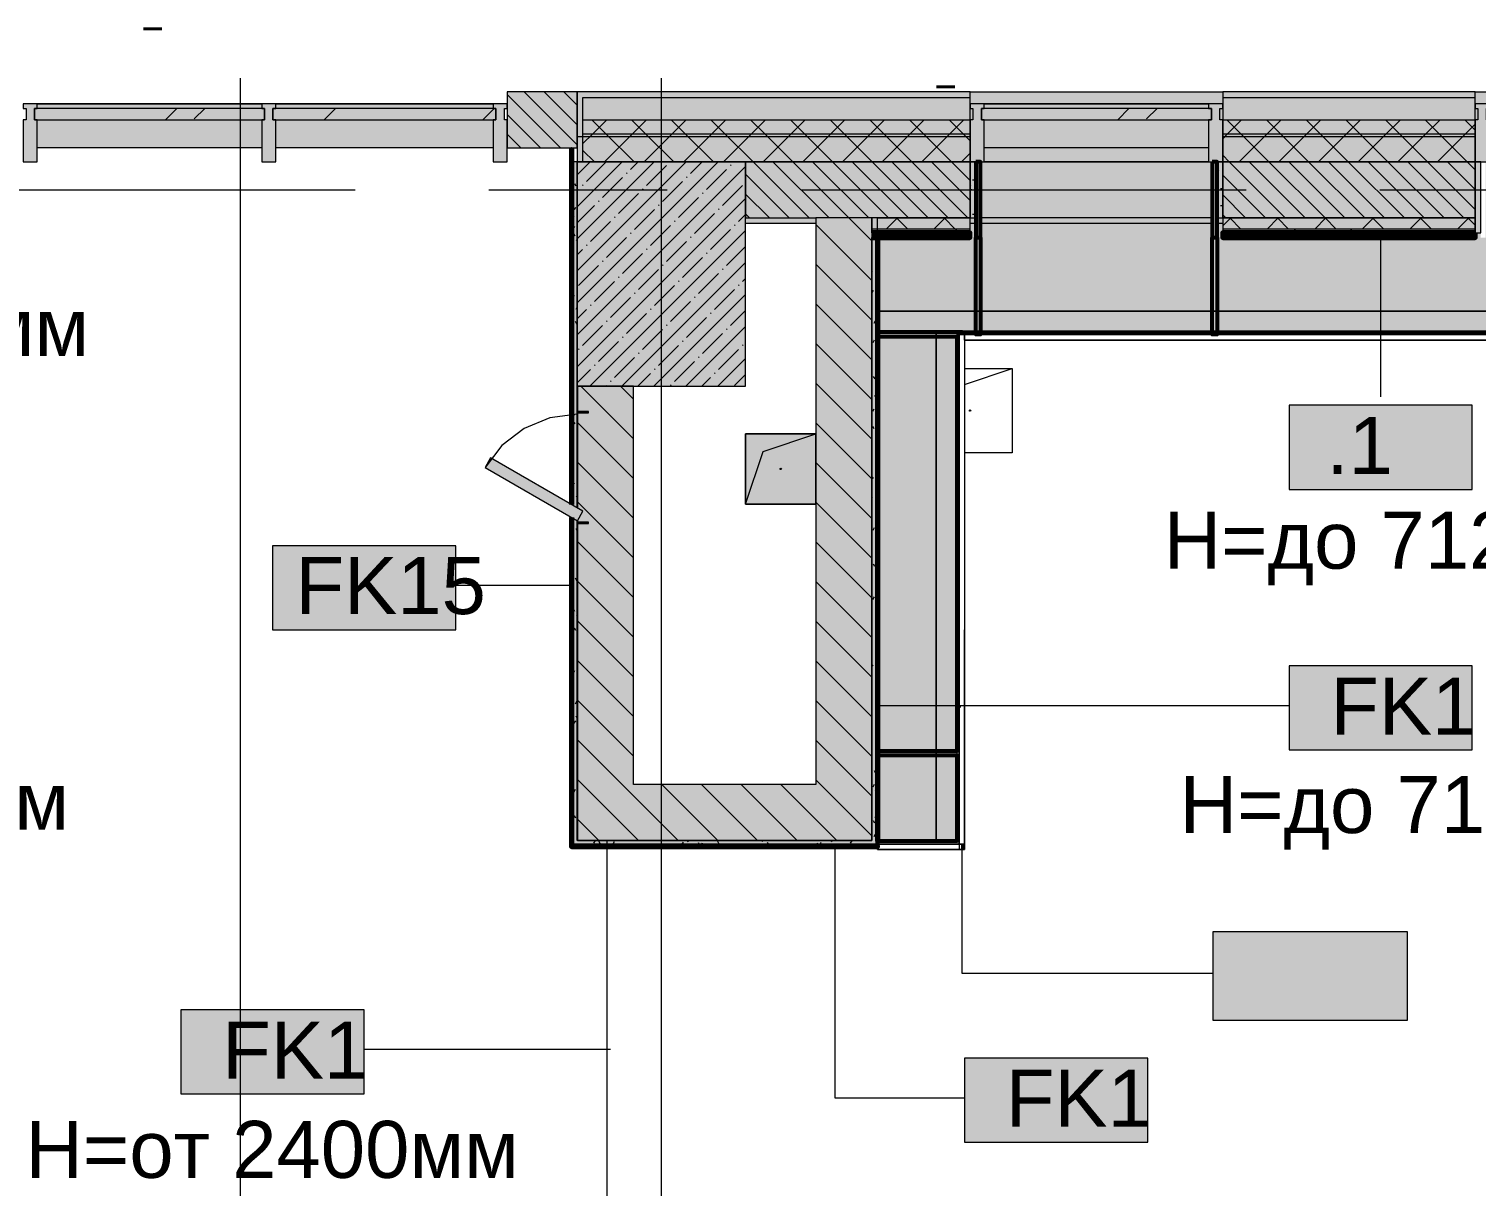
# Model space of a CAD drawing. Header units: millimetres. Extents: x -3817 to 677485, y -22715 to 103890.
# Drawn here: x 11999 to 17157, y 25359 to 29485 of the extents above; entities that cross this region are included whole.
import ezdxf

# ---------------------------------------------------------------- set-up
doc = ezdxf.new("R2010")
doc.units = ezdxf.units.MM
doc.layers.add('PDF _Геометрия', color=7, linetype='Continuous', true_color=0x1d1d1d)
doc.layers.add('PDF _Сплошная заливка', color=7, linetype='Continuous', true_color=0xffffff)
doc.layers.add('PDF _Текст', color=7, linetype='Continuous')
doc.styles.add('PDF GOST-Common', font='arial.ttf')

msp = doc.modelspace()

# ---------------------------------------------------------------- hatches: boundary and pattern name
at = {"layer": 'PDF _Сплошная заливка', "transparency": 33554559}
h = msp.add_hatch(color=256, dxfattribs=at)
h.paths.add_polyline_path([(13933.3, 29061.3), (13953.3, 29061.3), (13953.3, 29261.4), (13703.5, 29261.4), (13703.5, 29061.3), (13932.3, 29061.3)], flags=0)
h.paths.add_polyline_path([(4353.3, 29061.3), (4353.3, 29261.4), (4303.3, 29261.4), (4303.3, 29061.3)], flags=0)
h = msp.add_hatch(color=256, dxfattribs=at)
h.paths.add_polyline_path([(13953.3, 29011.3), (13973.3, 29011.3), (13973.3, 29241.3), (15353.5, 29241.3), (15353.5, 29261.4), (13953.3, 29261.4), (13953.3, 29061.3)], flags=0)
h.paths.add_polyline_path([(34033.7, 29241.3), (34103.3, 29241.3), (34103.3, 29261.4), (32185.3, 29259.3), (32185.3, 29251.3), (32153.3, 29251.3), (32153.3, 29241.3), (34003.3, 29241.3)], flags=0)
h.paths.add_polyline_path([(22153.3, 29241.3), (31053.3, 29241.3), (31053.3, 29251.3), (31021.3, 29251.3), (31021.3, 29259.3), (22153.3, 29261.4)], flags=0)
h.paths.add_polyline_path([(18953.5, 29241.3), (18953.5, 29261.4), (18053.5, 29261.4), (18053.5, 29241.3), (18893.2, 29241.3)], flags=0)
h.paths.add_polyline_path([(20251.9, 29241.3), (20453.3, 29241.3), (20453.3, 29261.4), (19853.5, 29261.4), (19853.5, 29241.3)], flags=0)
h.paths.add_polyline_path([(17153.5, 29241.3), (17153.5, 29261.4), (16253.5, 29261.4), (16253.5, 29241.3), (16855.1, 29241.3)], flags=0)
h = msp.add_hatch(color=256, dxfattribs=at)
h.paths.add_polyline_path([(16203.5, 29011.3), (16203.5, 29061.3), (15403.5, 29061.3), (15403.5, 29011.3), (16175.8, 29011.3)], flags=0)
h.paths.add_polyline_path([(15363.5, 29161.3), (15363.5, 29201.3), (15353.5, 29201.3), (15353.5, 29161.3)], flags=0)
h.paths.add_polyline_path([(16243.5, 29161.3), (16253.5, 29161.3), (16253.5, 29201.3), (16243.5, 29201.3), (16243.5, 29191.3)], flags=0)
h.paths.add_polyline_path([(16213.5, 29218.3), (16253.5, 29218.3), (16253.5, 29261.4), (15353.5, 29261.4), (15353.5, 29218.3), (16203.5, 29218.3)], flags=0)
h = msp.add_hatch(color=256, dxfattribs=at)
h.paths.add_polyline_path([(18003.5, 29011.3), (18003.5, 29061.3), (17203.5, 29061.3), (17203.5, 29011.3), (17534.5, 29011.3)], flags=0)
h.paths.add_polyline_path([(17163.5, 29161.3), (17163.5, 29201.3), (17153.5, 29201.3), (17153.5, 29161.3)], flags=0)
h.paths.add_polyline_path([(18053.5, 29161.3), (18053.5, 29201.3), (18043.5, 29201.3), (18043.5, 29161.3)], flags=0)
h.paths.add_polyline_path([(17203.5, 29218.3), (18053.5, 29218.3), (18053.5, 29261.4), (17153.5, 29261.4), (17153.5, 29218.3), (17193.5, 29218.3)], flags=0)
for points in [[(11978.5, 29011.3), (12028.5, 29011.3), (12028.5, 29161.3), (12018.5, 29161.3), (12018.5, 29201.3), (12028.5, 29201.3), (12028.5, 29218.3), (11978.5, 29218.3), (11978.5, 29201.3), (11988.5, 29201.3), (11988.5, 29161.3), (11978.5, 29161.3)], [(12028.5, 29161.3), (12838.5, 29161.3), (12838.5, 29201.3), (12018.5, 29201.3), (12018.5, 29161.3)], [(12099.8, 29201.3), (12828.5, 29201.3), (12828.5, 29218.3), (12028.5, 29218.3), (12028.5, 29201.3)], [(12838.5, 29011.3), (12878.5, 29011.3), (12878.5, 29161.3), (12868.5, 29161.3), (12868.5, 29201.3), (12878.5, 29201.3), (12878.5, 29218.3), (12828.5, 29218.3), (12828.5, 29201.3), (12838.5, 29201.3), (12838.5, 29161.3), (12828.5, 29161.3), (12828.5, 29011.3)], [(13458.4, 29161.3), (13663.5, 29161.3), (13663.5, 29201.3), (12868.5, 29201.3), (12868.5, 29161.3), (12878.5, 29161.3)], [(13653.5, 29201.3), (13653.5, 29218.3), (12878.5, 29218.3), (12878.5, 29201.3), (13458.4, 29201.3)], [(13703.5, 29011.3), (13703.5, 29161.3), (13693.5, 29161.3), (13693.5, 29201.3), (13703.5, 29201.3), (13703.5, 29218.3), (13653.5, 29218.3), (13653.5, 29201.3), (13663.5, 29201.3), (13663.5, 29161.3), (13653.5, 29161.3), (13653.5, 29011.3)], [(15353.5, 29011.3), (15403.5, 29011.3), (15403.5, 29161.3), (15393.5, 29161.3), (15393.5, 29201.3), (15403.5, 29201.3), (15403.5, 29218.3), (15353.5, 29218.3), (15353.5, 29201.3), (15363.5, 29201.3), (15363.5, 29161.3), (15353.5, 29161.3), (15353.5, 29111.3)], [(16203.5, 29161.3), (16213.5, 29161.3), (16213.5, 29201.3), (15393.5, 29201.3), (15393.5, 29161.3), (16175.8, 29161.3)], [(16203.5, 29201.3), (16203.5, 29218.3), (15403.5, 29218.3), (15403.5, 29201.3), (16175.8, 29201.3)], [(16203.5, 29011.3), (16253.5, 29011.3), (16253.5, 29161.3), (16243.5, 29161.3), (16243.5, 29201.3), (16253.5, 29201.3), (16253.5, 29218.3), (16203.5, 29218.3), (16203.5, 29201.3), (16213.5, 29201.3), (16213.5, 29161.3), (16203.5, 29161.3), (16203.5, 29111.3)], [(17203.5, 29011.3), (17203.5, 29161.3), (17193.5, 29161.3), (17193.5, 29201.3), (17203.5, 29201.3), (17203.5, 29218.3), (17153.5, 29218.3), (17153.5, 29201.3), (17163.5, 29201.3), (17163.5, 29161.3), (17153.5, 29161.3), (17153.5, 29011.3)], [(13653.5, 29061.3), (13653.5, 29161.3), (12878.5, 29161.3), (12878.5, 29061.3), (13458.4, 29061.3)], [(15441.1, 29061.3), (16203.5, 29061.3), (16203.5, 29161.3), (15403.5, 29161.3), (15403.5, 29061.3)], [(13953.3, 28211.3), (14553.3, 28211.3), (14553.3, 29011.3), (13953.3, 29011.3), (13953.3, 28402.9)], [(15353.5, 28811.3), (15373.5, 28811.3), (15373.5, 29011.3), (15353.5, 29011.3), (15353.5, 28932.9)], [(16233.5, 28811.3), (16253.5, 28811.3), (16253.5, 29011.3), (16233.5, 29011.3), (16233.5, 28913.6)], [(15003.3, 26591.3), (15003.3, 28811.3), (14803.3, 28811.3), (14803.3, 26591.3), (15000.3, 26591.3)], [(18213.8, 28479.3), (18316.5, 28479.3), (18316.5, 28741.3), (18053.5, 28741.3), (18053.5, 28807.6), (17989.9, 28811.3), (17190.5, 28811.3), (17190.5, 28741.3), (17173.5, 28741.3), (17173.5, 28758.3), (17153.5, 28758.3), (17153.5, 28741.3), (16253.5, 28741.3), (16253.5, 28811.3), (16233.5, 28811.3), (16233.5, 28741.3), (16216.5, 28741.3), (16216.5, 28811.3), (15390.5, 28811.3), (15390.5, 28741.3), (15373.5, 28741.3), (15373.5, 28811.3), (15353.5, 28811.3), (15352.3, 28741.3), (15024.3, 28741.3), (15024.3, 28479.3), (18213.5, 28479.3)], [(15231.8, 28404.3), (18316.5, 28404.3), (18316.5, 28479.3), (15024.3, 28479.3), (15024.3, 28404.3)], [(13953.5, 26591.3), (14153.5, 26591.3), (14153.5, 28211.3), (13953.5, 28211.3), (13953.5, 28121.3), (13993.5, 28121.3), (13993.5, 28116.3), (13953.5, 28116.3), (13953.5, 27777.5), (13973.5, 27766), (13953.5, 27731.3), (13953.5, 27726.3), (13993.5, 27726.3), (13993.5, 27721.3), (13953.5, 27721.3), (13953.5, 27343)], [(13973.5, 28116.3), (13993.5, 28116.3), (13993.5, 28121.3), (13953.5, 28121.3), (13953.5, 28116.3), (13966.9, 28116.3)], [(13953.5, 27731.3), (13973.5, 27766), (13644.4, 27956), (13624.4, 27921.3), (13953.3, 27731.5)], [(14153.5, 26571.3), (15023.3, 26571.3), (15023.3, 26591.3), (13953.3, 26591.1), (13953.5, 26571.3)]]:
    msp.add_hatch(color=256, dxfattribs=at).paths.add_polyline_path(points)
h = msp.add_hatch(color=256, dxfattribs=at)
h.paths.add_polyline_path([(33838.7, 29161.3), (34083.3, 29161.3), (34083.3, 29241.3), (32153.3, 29241.3), (32153.3, 29161.3), (33633.3, 29161.3)], flags=0)
h.paths.add_polyline_path([(31053.3, 29161.3), (31053.3, 29241.3), (22153.3, 29241.3), (22153.3, 29161.3), (30053.3, 29161.3)], flags=0)
h.paths.add_polyline_path([(18953.5, 29161.3), (18953.5, 29241.3), (18053.5, 29241.3), (18053.5, 29161.3), (18893.2, 29161.3)], flags=0)
h.paths.add_polyline_path([(16253.5, 29161.3), (17153.5, 29161.3), (17153.5, 29241.3), (16253.5, 29241.3), (16253.5, 29191.3)], flags=0)
h.paths.add_polyline_path([(15353.5, 29161.3), (15353.5, 29241.3), (13973.3, 29241.3), (13973.3, 29161.3), (15036.6, 29161.3)], flags=0)
h.paths.add_polyline_path([(19853.5, 29161.3), (20453.3, 29161.3), (20453.3, 29241.3), (19853.5, 29241.3), (19853.5, 29191.3)], flags=0)
h = msp.add_hatch(color=256, dxfattribs=at)
h.paths.add_polyline_path([(22969.2, 29111.3), (31053.3, 29111.3), (31053.3, 29161.3), (22153.3, 29161.3), (22153.3, 29111.3)], flags=0)
h.paths.add_polyline_path([(33853.3, 29111.3), (34003.3, 29111.3), (34003.3, 29161.3), (32153.3, 29161.3), (32153.3, 29111.3), (33838.7, 29111.3)], flags=0)
h.paths.add_polyline_path([(20251.9, 29111.3), (20453.3, 29111.3), (20453.3, 29161.3), (19853.5, 29161.3), (19853.5, 29111.3)], flags=0)
h.paths.add_polyline_path([(18893.2, 29111.3), (18953.5, 29111.3), (18953.5, 29161.3), (18053.5, 29161.3), (18053.5, 29111.3), (18213.8, 29111.3)], flags=0)
h.paths.add_polyline_path([(15353.5, 29111.3), (15353.5, 29161.3), (13973.3, 29161.3), (13973.3, 29111.3), (14817.1, 29111.3)], flags=0)
h.paths.add_polyline_path([(16855.1, 29111.3), (17153.5, 29111.3), (17153.5, 29161.3), (16253.5, 29161.3), (16253.5, 29111.3), (16842.2, 29111.3)], flags=0)
h = msp.add_hatch(color=256, dxfattribs=at)
h.paths.add_polyline_path([(32153.3, 29011.3), (33953.3, 29011.3), (33953.3, 29111.3), (32153.3, 29111.3), (32153.3, 29021.3), (32185.3, 29021.3), (32185.3, 29013.3), (32153.3, 29013.3)], flags=0)
h.paths.add_polyline_path([(29003.3, 29011.3), (31021.3, 29013.3), (31021.3, 29021.3), (31053.3, 29021.3), (31053.3, 29111.3), (22153.3, 29111.3), (22153.3, 29011.3), (28803.3, 29011.3)], flags=0)
h.paths.add_polyline_path([(20453.3, 29011.3), (20453.3, 29111.3), (19853.5, 29111.3), (19853.5, 29011.3), (20251.9, 29011.3)], flags=0)
h.paths.add_polyline_path([(14553.3, 29011.3), (15353.5, 29011.3), (15353.5, 29111.3), (13973.3, 29111.3), (13973.3, 29011.3), (14137.8, 29011.3)], flags=0)
h.paths.add_polyline_path([(16253.5, 29011.3), (17153.5, 29011.3), (17153.5, 29111.3), (16253.5, 29111.3)], flags=0)
h.paths.add_polyline_path([(18953.5, 29011.3), (18953.5, 29111.3), (18053.5, 29111.3), (18053.5, 29011.3), (18893.2, 29011.3)], flags=0)
h = msp.add_hatch(color=256, dxfattribs=at)
h.paths.add_polyline_path([(13933.3, 26571.3), (13953.3, 26571.3), (13953.3, 27731.5), (13933.3, 27743), (13933.3, 26791.3)], flags=0)
h.paths.add_polyline_path([(13953.3, 27777.7), (13953.3, 29011.3), (13933.3, 29011.3), (13933.3, 27789.2), (13943.4, 27783.4)], flags=0)
h = msp.add_hatch(color=256, dxfattribs=at)
h.paths.add_polyline_path([(14553.3, 28791.3), (14803.3, 28791.3), (14803.3, 28811.3), (14553.3, 28811.3)], flags=0)
h.paths.add_polyline_path([(18053.5, 28807.6), (18053.5, 29011.3), (17190.5, 29011.3), (17190.5, 28811.3), (17989.9, 28811.3)], flags=0)
h.paths.add_polyline_path([(19853.5, 28811.3), (19853.5, 29009.6), (18990.5, 29009.6), (18990.5, 28811.3), (19572.5, 28811.3)], flags=0)
h.paths.add_polyline_path([(15390.5, 28811.3), (16216.5, 28811.3), (16216.5, 29011.3), (15390.5, 29011.3), (15390.5, 28932.9)], flags=0)
h = msp.add_hatch(color=256, dxfattribs=at)
h.paths.add_polyline_path([(20453.3, 28811.3), (20453.3, 29011.3), (19853.5, 29011.3), (19853.5, 28811.3), (20418.9, 28811.3)], flags=0)
h.paths.add_polyline_path([(18213.8, 28811.3), (18353.5, 28811.3), (18353.5, 29011.3), (18053.5, 29011.3), (18053.5, 28811.3)], flags=0)
h.paths.add_polyline_path([(14780.5, 28811.3), (15353.5, 28811.3), (15353.5, 29011.3), (14553.3, 29011.3), (14553.3, 28811.3)], flags=0)
h.paths.add_polyline_path([(16253.5, 28811.3), (17153.5, 28811.3), (17153.5, 29011.3), (16253.5, 29011.3), (16253.5, 28912.4)], flags=0)
at = {"layer": 'PDF _Сплошная заливка', "true_color": 0xff0080, "transparency": 33554559}
for points in [[(16216.5, 28741.3), (16233.5, 28741.3), (16233.5, 29011.3), (16216.5, 29011.3), (16216.5, 28758.3)], [(15306.8, 28387.8), (15313.8, 28387.8), (15315.3, 28395.5), (15319.4, 28396.1), (15317.9, 28399), (15323.3, 28404.3), (15306.8, 28402.9), (15306.8, 28387.9)], [(15337.8, 28395.3), (15353.5, 28395.5), (15353.5, 28404.3), (15321.8, 28402.9), (15317.9, 28399), (15319.7, 28395.5), (15333.8, 28395.3)], [(16253.5, 28395.3), (16253.5, 28404.3), (15353.5, 28402.9), (15353.5, 28395.3), (16175.8, 28395.3)], [(15231.8, 26579.1), (15313.8, 26579.1), (15313.8, 26590.6), (15023.8, 26590.6), (15023.8, 26579.1), (15115.2, 26579.1)]]:
    msp.add_hatch(color=230, dxfattribs=at).paths.add_polyline_path(points)
at = {"layer": 'PDF _Сплошная заливка', "transparency": 33554559}
h = msp.add_hatch(color=256, dxfattribs=at)
h.paths.add_polyline_path([(15023.3, 28771.3), (15353.5, 28771.3), (15353.5, 28811.3), (15023.3, 28811.3), (15023.3, 28802.5)], flags=0)
h.paths.add_polyline_path([(16253.5, 28771.3), (17153.5, 28771.3), (17153.5, 28811.3), (16253.5, 28811.3), (16253.5, 28791.3)], flags=0)
h.paths.add_polyline_path([(18053.5, 28771.3), (18353.5, 28771.3), (18353.5, 28811.3), (18053.5, 28811.3), (18053.5, 28791.3)], flags=0)
at = {"layer": 'PDF _Сплошная заливка', "true_color": 0xc0c0c0, "transparency": 33554559}
h = msp.add_hatch(color=9, dxfattribs=at)
h.paths.add_polyline_path([(18213.8, 28758.3), (18333.5, 28759.4), (18333.5, 28771.3), (18213.5, 28771.3), (18213.5, 28758.3)], flags=0)
h.paths.add_polyline_path([(18176.5, 28758.3), (18176.5, 28771.3), (18053.5, 28771.3), (18053.5, 28758.3)], flags=0)
h.paths.add_polyline_path([(17153.5, 28758.3), (17153.5, 28771.3), (16253.5, 28771.3), (16253.5, 28758.3), (16855.1, 28758.3)], flags=0)
h.paths.add_polyline_path([(15122.5, 28758.3), (15353.5, 28758.3), (15352.3, 28771.3), (15023.3, 28770.6), (15024.3, 28758.3)], flags=0)
at = {"layer": 'PDF _Сплошная заливка', "true_color": 0xff8000, "transparency": 33554559}
h = msp.add_hatch(color=30, dxfattribs=at)
h.paths.add_polyline_path([(18307.4, 28741.3), (18316.5, 28741.3), (18316.5, 28758.3), (18193.5, 28758.3), (18193.5, 28741.3), (18213.8, 28741.3)], flags=0)
h.paths.add_polyline_path([(17153.5, 28741.3), (17153.5, 28758.3), (16253.5, 28758.3), (16253.5, 28741.3), (16855.1, 28741.3)], flags=0)
h.paths.add_polyline_path([(15024.3, 28741.3), (15352.3, 28741.3), (15352.3, 28758.3), (15023.3, 28758.3), (15023.3, 28742.2)], flags=0)
h.paths.add_polyline_path([(18176.5, 28741.3), (18176.5, 28758.3), (18053.5, 28758.3), (18053.5, 28741.3)], flags=0)

# ---------------------------------------------------------------- linework, layer by layer
at = {"layer": 'PDF _Геометрия', "color": 1, "lineweight": 40}
for points in [[(12407.1, 29485.2), (12472.5, 29485.2)], [(15233, 29278.4), (15298.4, 29278.4)]]:
    msp.add_lwpolyline(points, dxfattribs=at)
at = {"layer": 'PDF _Геометрия', "color": 253, "lineweight": 9, "true_color": 0xaaaaaa}
for points in [[(12753.3, 24976), (12753.3, 26809.4), (12753.3, 29309.4)], [(14253.3, 24976), (14253.3, 26809.4), (14253.3, 29309.4)], [(11574.4, 28911.3), (13161.9, 28911.3)], [(13638.1, 28911.3), (14273.1, 28911.3)], [(14749.4, 28911.3), (16336.9, 28911.3)], [(16813.1, 28911.3), (17448.1, 28911.3)], [(13953.5, 28111.3), (13855.2, 28098.4), (13763.5, 28060.4), (13684.8, 28000), (13624.4, 27921.3)]]:
    msp.add_lwpolyline(points, dxfattribs=at)
at = {"layer": 'PDF _Геометрия', "color": 9, "lineweight": 9, "true_color": 0xc0c0c0}
for points in [[(13933.3, 29061.3), (13953.3, 29061.3), (13953.3, 29261.4), (13703.5, 29261.4), (13703.5, 29061.3), (13932.3, 29061.3)], [(15353.5, 29011.3), (15353.5, 29261.4), (13953.3, 29261.4), (13953.3, 29241.3), (13953.3, 29011.3), (13973.3, 29011.3), (14553.3, 29011.3)], [(15353.5, 29218.3), (15353.5, 29261.4), (16253.5, 29261.4), (16253.5, 29218.3)], [(17153.5, 29011.3), (17153.5, 29261.4), (16253.5, 29261.4), (16253.5, 29011.3)], [(17153.5, 29218.3), (17153.5, 29261.4), (18053.5, 29261.4), (18053.5, 29218.3)], [(15353.5, 29161.3), (15353.5, 29201.3)], [(16253.5, 29201.3), (16253.5, 29161.3)], [(17153.5, 29161.3), (17153.5, 29201.3)], [(13953.3, 27777.7), (13953.3, 29011.3), (13933.3, 29011.3)], [(14553.3, 29011.3), (14553.3, 28811.3), (14803.3, 28811.3), (14803.3, 26791.3), (14153.5, 26791.3), (14153.5, 28211.3), (13953.5, 28211.3), (13953.5, 27777.5)], [(15003.3, 28758.3), (15353.5, 28758.3), (15353.5, 28811.3), (15353.5, 29011.3)], [(15403.5, 29011.3), (16203.5, 29011.3)], [(16203.5, 29011.3), (15403.5, 29011.3)], [(16253.5, 29011.3), (16253.5, 28811.3), (16253.5, 28758.3), (17153.5, 28758.3), (17153.5, 28811.3), (17153.5, 29011.3)], [(13933.3, 26571.3), (13953.3, 26571.3), (15023.3, 26571.3), (15023.3, 26591.3), (15023.3, 28811.3)], [(15003.3, 28811.3), (15003.3, 28758.3), (15003.3, 28811.3), (15003.3, 26591.3), (13953.3, 26591.3), (13953.3, 27731.5)], [(14803.3, 28791.3), (14553.3, 28791.3), (14553.3, 28811.3)], [(15373.5, 28791.3), (15353.5, 28791.3)], [(16216.5, 28811.3), (15390.5, 28811.3)], [(16216.5, 28791.3), (15390.5, 28791.3)], [(16253.5, 28791.3), (16233.5, 28791.3)], [(13953.5, 27731.3), (13953.5, 26591.3), (14153.5, 26591.3), (14803.3, 26591.3), (15003.3, 26591.3), (15003.3, 28741.3)], [(15306.8, 26591.3), (15231.8, 26591.3), (15024.3, 26591.3), (15231.8, 26591.3), (15231.8, 28404.3), (15024.3, 28404.3), (18316.5, 28404.3)]]:
    msp.add_lwpolyline(points, dxfattribs=at)
at = {"layer": 'PDF _Геометрия', "lineweight": 9}
for points in [[(13893.3, 29061.3), (13703.5, 29251.2)], [(13953.3, 29072.1), (13764, 29261.4)], [(13953.3, 29142.8), (13834.7, 29261.4)], [(13953.3, 29213.5), (13905.5, 29261.4)], [(13822.6, 29061.3), (13703.5, 29180.4)], [(13973.3, 29076.4), (14008.2, 29111.3), (14058.2, 29161.3)], [(14155.5, 29011.3), (14055.5, 29111.3), (14005.5, 29161.3)], [(14049.7, 29011.3), (14149.7, 29111.3), (14199.7, 29161.3)], [(14296.9, 29011.3), (14196.9, 29111.3), (14146.9, 29161.3)], [(14191.1, 29011.3), (14291.1, 29111.3), (14341.1, 29161.3)], [(14438.3, 29011.3), (14338.3, 29111.3), (14288.3, 29161.3)], [(14332.5, 29011.3), (14432.5, 29111.3), (14482.5, 29161.3)], [(14579.7, 29011.3), (14479.7, 29111.3), (14429.7, 29161.3)], [(14473.9, 29011.3), (14573.9, 29111.3), (14623.9, 29161.3)], [(14721.1, 29011.3), (14621.1, 29111.3), (14571.1, 29161.3)], [(14615.3, 29011.3), (14715.3, 29111.3), (14765.3, 29161.3)], [(14862.6, 29011.3), (14762.6, 29111.3), (14712.6, 29161.3)], [(14756.8, 29011.3), (14856.8, 29111.3), (14906.8, 29161.3)], [(15004, 29011.3), (14904, 29111.3), (14854, 29161.3)], [(14898.2, 29011.3), (14998.2, 29111.3), (15048.2, 29161.3)], [(15145.4, 29011.3), (15045.4, 29111.3), (14995.4, 29161.3)], [(15039.6, 29011.3), (15139.6, 29111.3), (15189.6, 29161.3)], [(15286.8, 29011.3), (15186.8, 29111.3), (15136.8, 29161.3)], [(15181, 29011.3), (15281, 29111.3), (15331, 29161.3)], [(15353.5, 29086.1), (15328.2, 29111.3), (15278.2, 29161.3)], [(16253.5, 29093.9), (16271, 29111.3), (16321, 29161.3)], [(16418.2, 29011.3), (16318.2, 29111.3), (16268.2, 29161.3)], [(16312.4, 29011.3), (16412.4, 29111.3), (16462.4, 29161.3)], [(16559.6, 29011.3), (16459.6, 29111.3), (16409.6, 29161.3)], [(16453.8, 29011.3), (16553.8, 29111.3), (16603.8, 29161.3)], [(16701, 29011.3), (16601, 29111.3), (16551, 29161.3)], [(16595.2, 29011.3), (16695.2, 29111.3), (16745.2, 29161.3)], [(16842.5, 29011.3), (16742.5, 29111.3), (16692.5, 29161.3)], [(16736.7, 29011.3), (16836.7, 29111.3), (16886.7, 29161.3)], [(16983.9, 29011.3), (16883.9, 29111.3), (16833.9, 29161.3)], [(16878.1, 29011.3), (16978.1, 29111.3), (17028.1, 29161.3)], [(17125.3, 29011.3), (17025.3, 29111.3), (16975.3, 29161.3)], [(17019.5, 29011.3), (17119.5, 29111.3), (17153.5, 29145.4)], [(17153.5, 29124.6), (17116.7, 29161.3)], [(13751.9, 29061.3), (13703.5, 29109.7)], [(14014, 29011.3), (13973.3, 29052.1)], [(15322.4, 29011.3), (15353.5, 29042.4)], [(13953.3, 28965.1), (13999.5, 29011.3)], [(13953.3, 28851.1), (14113.5, 29011.3)], [(13953.3, 28737), (14227.6, 29011.3)], [(13953.3, 28623), (14341.6, 29011.3)], [(13953.3, 28508.9), (14455.7, 29011.3)], [(13953.3, 28394.9), (14553.3, 28994.9)], [(13986.2, 28941), (14056.5, 29011.3)], [(14143, 28983.8), (14170.6, 29011.3)], [(14200, 28926.8), (14271.3, 28998)], [(14356.9, 28969.5), (14398.7, 29011.3)], [(14499.4, 28998), (14501.8, 29000.4)], [(14779.7, 28811.3), (14579.7, 29011.3)], [(14850.4, 28811.3), (14650.4, 29011.3)], [(15003.3, 28729.2), (14921.1, 28811.3), (14721.1, 29011.3)], [(14991.9, 28811.3), (14791.9, 29011.3)], [(15062.6, 28811.3), (14862.6, 29011.3)], [(15133.3, 28811.3), (14933.3, 29011.3)], [(15204, 28811.3), (15004, 29011.3)], [(15274.7, 28811.3), (15074.7, 29011.3)], [(15345.4, 28811.3), (15145.4, 29011.3)], [(15353.5, 28873.9), (15216.1, 29011.3)], [(15353.5, 28944.7), (15286.8, 29011.3)], [(16276.8, 29011.3), (16253.5, 29034.6)], [(16476.8, 28811.3), (16276.8, 29011.3)], [(16547.5, 28811.3), (16347.5, 29011.3)], [(16658.2, 28771.3), (16618.2, 28811.3), (16418.2, 29011.3)], [(16688.9, 28811.3), (16488.9, 29011.3)], [(16759.6, 28811.3), (16559.6, 29011.3)], [(16830.3, 28811.3), (16630.3, 29011.3)], [(16901, 28811.3), (16701, 29011.3)], [(16971.8, 28811.3), (16771.8, 29011.3)], [(17042.5, 28811.3), (16842.5, 29011.3)], [(17113.2, 28811.3), (16913.2, 29011.3)], [(17153.5, 28841.7), (16983.9, 29011.3)], [(17153.5, 28912.4), (17054.6, 29011.3)], [(17153.5, 28983.1), (17125.3, 29011.3)], [(14043.2, 28884), (14114.5, 28955.3)], [(14128.8, 28969.5), (14131.1, 28971.9)], [(14257.1, 28869.7), (14328.3, 28941)], [(14342.6, 28955.3), (14345, 28957.6)], [(14413.9, 28912.5), (14485.2, 28983.8)], [(14709, 28811.3), (14553.3, 28967.1)], [(16406.1, 28811.3), (16253.5, 28963.9)], [(13953.3, 28908.1), (13957.7, 28912.5)], [(13971.9, 28926.8), (13974.3, 28929.1)], [(14100.2, 28827), (14171.5, 28898.3)], [(14185.8, 28912.5), (14188.2, 28914.9)], [(14314.1, 28812.7), (14385.4, 28884)], [(14399.6, 28898.3), (14402, 28900.6)], [(14470.9, 28855.5), (14542.2, 28926.8)], [(14638.3, 28811.3), (14553.3, 28896.4)], [(16335.4, 28811.3), (16253.5, 28893.2)], [(13953.3, 28280.8), (14553.3, 28880.8)], [(13953.3, 28794), (14014.7, 28855.5)], [(14029, 28869.7), (14031.3, 28872.1)], [(14157.3, 28769.9), (14228.6, 28841.2)], [(14242.8, 28855.5), (14245.2, 28857.9)], [(14456.7, 28841.2), (14459, 28843.6)], [(14000.5, 28727.2), (14071.7, 28798.5)], [(14086, 28812.7), (14088.4, 28815.1)], [(14214.3, 28712.9), (14285.6, 28784.2)], [(14299.8, 28798.5), (14302.2, 28800.8)], [(14371.1, 28755.7), (14442.4, 28827)], [(14513.7, 28784.2), (14516, 28786.6)], [(14527.9, 28798.5), (14553.3, 28823.8)], [(14567.6, 28811.3), (14553.3, 28825.7)], [(15003.3, 28587.8), (14803.3, 28787.8)], [(15094.2, 28811.3), (15054.2, 28771.3)], [(15130.8, 28771.3), (15090.8, 28811.3)], [(15263.9, 28811.3), (15223.9, 28771.3)], [(15300.6, 28771.3), (15260.6, 28811.3)], [(16264.6, 28811.3), (16253.5, 28822.5)], [(16282.1, 28811.3), (16253.5, 28782.8)], [(16318.8, 28771.3), (16278.8, 28811.3)], [(16451.8, 28811.3), (16411.8, 28771.3)], [(16488.5, 28771.3), (16448.5, 28811.3)], [(16621.5, 28811.3), (16581.5, 28771.3)], [(16791.2, 28811.3), (16751.2, 28771.3)], [(16827.9, 28771.3), (16787.9, 28811.3)], [(16960.9, 28811.3), (16920.9, 28771.3)], [(16997.6, 28771.3), (16957.6, 28811.3)], [(17130.6, 28811.3), (17090.6, 28771.3)], [(17153.5, 28785.1), (17127.3, 28811.3)], [(13997.8, 28211.3), (14553.3, 28766.8)], [(14057.5, 28670.2), (14128.8, 28741.4)], [(14143, 28755.7), (14145.4, 28758.1)], [(14356.9, 28741.4), (14359.2, 28743.8)], [(14428.1, 28698.7), (14499.4, 28769.9)], [(13953.3, 28680), (13971.9, 28698.7)], [(13986.2, 28712.9), (13988.6, 28715.3)], [(14114.5, 28613.1), (14185.8, 28684.4)], [(14200, 28698.7), (14202.4, 28701)], [(14271.3, 28655.9), (14342.6, 28727.2)], [(14413.9, 28684.4), (14416.3, 28686.8)], [(14485.2, 28641.6), (14553.3, 28709.7)], [(13957.7, 28570.4), (14029, 28641.6)], [(14043.2, 28655.9), (14045.6, 28658.3)], [(14111.9, 28211.3), (14553.3, 28652.7)], [(14171.5, 28556.1), (14242.8, 28627.4)], [(14257.1, 28641.6), (14259.4, 28644)], [(14328.3, 28598.9), (14399.6, 28670.2)], [(14470.9, 28627.4), (14473.3, 28629.8)], [(15003.3, 28446.4), (14803.3, 28646.4)], [(14014.7, 28513.3), (14086, 28584.6)], [(14100.2, 28598.9), (14102.6, 28601.2)], [(14314.1, 28584.6), (14316.5, 28587)], [(14385.4, 28541.8), (14456.7, 28613.1)], [(14542.2, 28584.6), (14553.3, 28595.7)], [(14071.7, 28456.3), (14143, 28527.6)], [(14157.3, 28541.8), (14159.6, 28544.2)], [(14225.9, 28211.3), (14553.3, 28538.7)], [(14228.6, 28499.1), (14299.8, 28570.4)], [(14371.1, 28527.6), (14373.5, 28530)], [(14442.4, 28484.8), (14513.7, 28556.1)], [(14527.9, 28570.4), (14530.3, 28572.7)], [(13953.3, 28451.9), (13986.2, 28484.8)], [(14000.5, 28499.1), (14002.8, 28501.5)], [(14214.3, 28484.8), (14216.7, 28487.2)], [(14285.6, 28442.1), (14356.9, 28513.3)], [(14428.1, 28470.6), (14430.5, 28472.9)], [(14499.4, 28427.8), (14553.3, 28481.6)], [(15003.3, 28305), (14803.3, 28505)], [(13971.9, 28356.5), (14043.2, 28427.8)], [(14057.5, 28442.1), (14059.8, 28444.4)], [(14128.8, 28399.3), (14200, 28470.6)], [(14271.3, 28427.8), (14273.7, 28430.2)], [(14340, 28211.3), (14553.3, 28424.6)], [(14342.6, 28385), (14413.9, 28456.3)], [(14029, 28299.5), (14100.2, 28370.8)], [(14114.5, 28385), (14116.9, 28387.4)], [(14185.8, 28342.3), (14257.1, 28413.5)], [(14328.3, 28370.8), (14330.7, 28373.1)], [(14399.6, 28328), (14470.9, 28399.3)], [(14485.2, 28413.5), (14487.5, 28415.9)], [(13957.7, 28342.3), (13960.1, 28344.6)], [(14171.5, 28328), (14173.9, 28330.4)], [(14242.8, 28285.2), (14314.1, 28356.5)], [(14385.4, 28313.8), (14387.7, 28316.1)], [(14456.7, 28271), (14527.9, 28342.3)], [(14542.2, 28356.5), (14544.6, 28358.9)], [(15003.3, 28163.5), (14803.3, 28363.5)], [(13953.3, 28223.8), (14000.5, 28271)], [(14014.7, 28285.2), (14017.1, 28287.6)], [(14086, 28242.5), (14157.3, 28313.8)], [(14228.6, 28271), (14230.9, 28273.4)], [(14299.8, 28228.2), (14371.1, 28299.5)], [(14454, 28211.3), (14553.3, 28310.6)], [(14054.9, 28211.3), (14057.5, 28214)], [(14071.7, 28228.2), (14074.1, 28230.6)], [(14168.9, 28211.3), (14214.3, 28256.7)], [(14285.6, 28214), (14287.9, 28216.3)], [(14397, 28211.3), (14428.1, 28242.5)], [(14442.4, 28256.7), (14444.8, 28259.1)], [(14513.7, 28214), (14553.3, 28253.5)], [(15003.3, 28022.1), (14803.3, 28222.1)], [(14153.5, 28023.3), (13965.5, 28211.3)], [(14153.5, 28164.8), (14106.9, 28211.3)], [(14153.5, 27881.9), (13953.5, 28081.9)], [(15003.3, 27880.7), (14803.3, 28080.7)], [(14153.5, 27740.5), (13953.5, 27940.5)], [(15003.3, 27739.3), (14803.3, 27939.3)], [(14153.5, 27599.1), (13953.5, 27799.1)], [(15003.3, 27597.9), (14803.3, 27797.9)], [(14153.5, 27457.7), (13953.5, 27657.7)], [(15003.3, 27456.4), (14803.3, 27656.4)], [(14153.5, 27316.2), (13953.5, 27516.2)], [(15003.3, 27315), (14803.3, 27515)], [(14153.5, 27174.8), (13953.5, 27374.8)], [(15003.3, 27173.6), (14803.3, 27373.6)], [(14153.5, 27033.4), (13953.5, 27233.4)], [(15003.3, 27032.2), (14803.3, 27232.2)], [(14153.5, 26892), (13953.5, 27092)], [(15003.3, 26890.7), (14803.3, 27090.8)], [(14312.7, 26591.3), (14153.5, 26750.5), (13953.5, 26950.5)], [(15003.3, 26749.3), (14803.3, 26949.3)], [(14171.3, 26591.3), (14153.5, 26609.1), (13953.5, 26809.1)], [(14454.1, 26591.3), (14254.1, 26791.3)], [(14595.6, 26591.3), (14395.6, 26791.3)], [(14737, 26591.3), (14537, 26791.3)], [(14878.4, 26591.3), (14803.3, 26666.5), (14678.4, 26791.3)], [(15003.3, 26607.9), (14803.3, 26807.9)], [(14029.9, 26591.3), (13953.5, 26667.7)]]:
    msp.add_lwpolyline(points, dxfattribs=at)
at = {"layer": 'PDF _Геометрия', "color": 7, "lineweight": 20}
for points in [[(12018.5, 29161.3), (12018.5, 29201.3), (12028.5, 29201.3), (12028.5, 29218.3), (11978.5, 29218.3), (11978.5, 29201.3), (11988.5, 29201.3), (11988.5, 29161.3), (11978.5, 29161.3), (11978.5, 29011.3), (12028.5, 29011.3), (12028.5, 29161.3)], [(12018.5, 29161.3), (12838.5, 29161.3), (12838.5, 29201.3), (12018.5, 29201.3)], [(12868.5, 29161.3), (12868.5, 29201.3), (12878.5, 29201.3), (12878.5, 29218.3), (12828.5, 29218.3), (12828.5, 29201.3), (12838.5, 29201.3), (12838.5, 29161.3), (12828.5, 29161.3), (12828.5, 29011.3), (12878.5, 29011.3), (12878.5, 29161.3)], [(12868.5, 29161.3), (13663.5, 29161.3), (13663.5, 29201.3), (12868.5, 29201.3)], [(13693.5, 29161.3), (13693.5, 29201.3), (13703.5, 29201.3), (13703.5, 29218.3), (13653.5, 29218.3), (13653.5, 29201.3), (13663.5, 29201.3), (13663.5, 29161.3), (13653.5, 29161.3), (13653.5, 29011.3), (13703.5, 29011.3), (13703.5, 29161.3)], [(15393.5, 29201.3), (15403.5, 29201.3), (15403.5, 29218.3), (15353.5, 29218.3), (15353.5, 29201.3), (15363.5, 29201.3), (15363.5, 29161.3), (15353.5, 29161.3), (15353.5, 29011.3), (15403.5, 29011.3), (15403.5, 29161.3), (15393.5, 29161.3)], [(15393.5, 29161.3), (16213.5, 29161.3), (16213.5, 29201.3), (15393.5, 29201.3)], [(16243.5, 29161.3), (16243.5, 29201.3), (16253.5, 29201.3), (16253.5, 29218.3), (16203.5, 29218.3), (16203.5, 29201.3), (16213.5, 29201.3), (16213.5, 29161.3), (16203.5, 29161.3), (16203.5, 29011.3), (16253.5, 29011.3), (16253.5, 29161.3)], [(17193.5, 29201.3), (17203.5, 29201.3), (17203.5, 29218.3), (17153.5, 29218.3), (17153.5, 29201.3), (17163.5, 29201.3), (17163.5, 29161.3), (17153.5, 29161.3), (17153.5, 29011.3), (17203.5, 29011.3), (17203.5, 29161.3), (17193.5, 29161.3)]]:
    msp.add_lwpolyline(points, close=True, dxfattribs=at)
at = {"layer": 'PDF _Геометрия', "color": 7, "lineweight": 9}
for points in [[(12028.5, 29218.3), (12828.5, 29218.3), (12828.5, 29201.3), (12028.5, 29201.3)], [(12878.5, 29218.3), (13653.5, 29218.3), (13653.5, 29201.3), (12878.5, 29201.3)], [(15403.5, 29218.3), (16203.5, 29218.3), (16203.5, 29201.3), (15403.5, 29201.3)], [(12028.5, 29161.3), (12828.5, 29161.3), (12828.5, 29061.3), (12028.5, 29061.3)], [(12878.5, 29161.3), (13653.5, 29161.3), (13653.5, 29061.3), (12878.5, 29061.3)], [(15403.5, 29161.3), (16203.5, 29161.3), (16203.5, 29061.3), (15403.5, 29061.3)], [(14553.3, 29011.3), (13953.3, 29011.3), (13953.3, 28211.3), (14553.3, 28211.3)], [(16253.5, 28811.3), (17153.5, 28811.3)], [(17143.1, 28143.6), (16490, 28143.6), (16490, 27843.6), (17143.1, 27843.6)], [(14803.3, 28041.3), (14803.3, 27791.3), (14553.3, 27791.3), (14553.3, 28041.3)], [(14803.3, 28041.3), (14553.3, 28041.3), (14553.3, 27791.3), (14803.3, 27791.3)], [(13520.3, 27642.4), (12867.1, 27642.4), (12867.1, 27342.4), (13520.3, 27342.4)], [(17143.1, 27214.3), (16490, 27214.3), (16490, 26914.3), (17143.1, 26914.3)], [(15333.8, 26578.6), (15313.8, 26578.6), (15313.8, 26559.1), (15333.8, 26559.1)], [(16912.6, 26265.9), (16218.6, 26265.9), (16218.6, 25950.6), (16912.6, 25950.6)], [(16912.6, 26265.9), (16218.6, 26265.9), (16218.6, 25950.6), (16912.6, 25950.6)], [(13193.7, 25987.8), (12540.6, 25987.8), (12540.6, 25687.8), (13193.7, 25687.8)], [(15986.7, 25815.8), (15333.5, 25815.8), (15333.5, 25515.8), (15986.7, 25515.8)]]:
    msp.add_lwpolyline(points, close=True, dxfattribs=at)
for points in [[(12828.5, 29218.3), (12028.5, 29218.3)], [(12485.4, 29161.3), (12525.4, 29201.3)], [(12588.3, 29164.2), (12625.4, 29201.3)], [(13653.5, 29218.3), (12878.5, 29218.3)], [(13051.1, 29161.3), (13091.1, 29201.3)], [(13616.8, 29161.3), (13656.8, 29201.3)], [(13973.3, 29011.3), (13973.3, 29241.3), (15353.5, 29241.3)], [(16203.5, 29218.3), (15403.5, 29218.3)], [(15879.6, 29161.3), (15919.6, 29201.3)], [(15982.5, 29164.2), (16019.6, 29201.3)], [(16253.5, 29241.3), (17153.5, 29241.3)], [(13973.3, 29161.3), (15353.5, 29161.3)], [(16253.5, 29161.3), (17153.5, 29161.3)], [(13953.3, 29101.3), (15353.5, 29101.3)], [(13973.3, 29111.3), (15353.5, 29111.3)], [(16253.5, 29111.3), (17153.5, 29111.3)], [(16253.5, 29101.3), (17153.5, 29101.3)], [(12828.5, 29061.3), (12028.5, 29061.3)], [(13653.5, 29061.3), (12878.5, 29061.3)], [(16203.5, 29061.3), (15403.5, 29061.3)], [(13933.3, 29011.3), (13933.3, 27789.2)], [(14553.3, 29011.3), (15353.5, 29011.3)], [(15353.5, 29011.3), (14553.3, 29011.3)], [(16253.5, 29011.3), (17153.5, 29011.3)], [(17153.5, 29011.3), (16253.5, 29011.3)], [(15023.3, 28811.3), (15353.5, 28811.3), (15023.3, 28811.3), (15003.3, 28811.3), (14803.3, 28811.3)], [(15353.5, 28771.3), (15003.3, 28771.3)], [(17153.5, 28771.3), (16253.5, 28771.3)], [(16816.6, 28749.8), (16816.6, 28173.8)], [(15323.8, 26559.1), (15023.3, 26559.1), (15323.8, 26559.1), (15323.8, 26579.1), (15023.3, 26579.1), (15313.8, 26579.1), (15313.8, 28395.5), (15313.8, 26578.6), (15333.8, 26578.6), (15333.8, 26559.1), (15313.8, 26559.1)], [(15333.8, 28395.5), (15313.8, 28395.5), (15333.8, 28395.5)], [(15333.8, 28395.5), (15333.8, 26578.6), (15333.8, 27343)], [(15333.8, 28375.3), (18316.5, 28375.3), (15333.8, 28375.3), (15333.8, 28395.3)], [(18316.5, 28395.3), (15333.8, 28395.3), (18316.5, 28395.3)], [(15333.8, 28274.3), (15503.5, 28274.3), (15503.5, 27974.3), (15333.8, 27974.3)], [(15333.8, 28217.8), (15503.5, 28274.3)], [(14553.3, 27791.3), (14615.8, 27978.8), (14803.3, 28041.3)], [(13933.3, 27743), (13933.3, 26571.3)], [(13932.8, 27500.5), (13520.3, 27500.5)], [(15023.8, 27072.4), (16490, 27072.4)], [(14871.5, 26570.8), (14871.5, 25673.9), (15333.5, 25673.9)], [(15023.3, 26571.3), (15023.3, 26579.1)], [(15023.3, 26570.3), (15023.3, 26559.1), (15023.3, 26570.3)], [(15323.8, 26569.1), (15323.8, 26118.4), (16218.6, 26118.4)], [(14071.9, 25845.9), (13193.7, 25845.9)]]:
    msp.add_lwpolyline(points, dxfattribs=at)
at = {"layer": 'PDF _Геометрия', "color": 33, "lineweight": 70, "true_color": 0xd7a38a}
for points in [[(13932.3, 29061.3), (13932.3, 27789.8)], [(13933.3, 29011.3), (13933.3, 29061.3)], [(13932.3, 27743.6), (13932.3, 26571.3)]]:
    msp.add_lwpolyline(points, dxfattribs=at)
at = {"layer": 'PDF _Геометрия', "color": 33, "lineweight": 9, "true_color": 0xd7a38a}
for points in [[(13933.3, 29061.3), (13932.3, 29061.3)], [(13933.3, 27789.2), (13933.3, 29011.3)], [(13932.3, 26571.3), (13933.3, 26571.3), (13933.3, 27743)]]:
    msp.add_lwpolyline(points, dxfattribs=at)
at = {"layer": 'PDF _Геометрия', "color": 253, "lineweight": 9, "true_color": 0x9b9b9b}
for points in [[(13933.3, 29008.1), (13938.8, 29008.1)], [(16239.9, 28979.9), (16234.9, 28988.6)], [(13933.3, 28947.1), (13938.8, 28947.1)], [(13940, 28958.2), (13935, 28949.5)], [(15361.3, 28947.1), (15371.4, 28947.1)], [(13938, 28882.7), (13933.3, 28890.8)], [(13949.1, 28924.3), (13944.1, 28933)], [(15355.5, 28926.8), (15353.5, 28930.2)], [(15357.6, 28914.1), (15353.5, 28907.1)], [(16245.3, 28916.6), (16253.5, 28916.6)], [(13933.3, 28855.7), (13938.8, 28855.7)], [(13947.1, 28848.6), (13942.1, 28839.9)], [(15373.5, 28834.6), (15369.8, 28841.1)], [(16245.3, 28855.7), (16253.5, 28855.7)], [(13942, 28814.6), (13937, 28823.3)], [(13943, 28780.5), (13938, 28771.8)], [(15361.3, 28825.2), (15371.4, 28825.2)], [(13946.1, 28746.6), (13941.1, 28755.3)], [(13953.3, 28737.3), (13949.1, 28730.2)], [(15003.3, 28733.7), (15005.6, 28733.7)], [(15020.4, 28756.8), (15015.3, 28748.1)], [(13935, 28705), (13933.3, 28707.9)], [(13933.3, 28672.8), (13938.8, 28672.8)], [(15003.3, 28642.3), (15005.6, 28642.3)], [(13933.3, 28611.8), (13938.8, 28611.8)], [(15005.3, 28619), (15003.3, 28622.5)], [(13941.9, 28534.8), (13936.9, 28526.1)], [(15008.1, 28552.7), (15003.3, 28544.3)], [(13933.3, 28520.4), (13938.8, 28520.4)], [(13953.1, 28493.2), (13948, 28484.5)], [(15003.3, 28520.4), (15005.6, 28520.4)], [(13951.3, 28432.8), (13946.3, 28441.5)], [(15015.2, 28443.1), (15010.2, 28434.4)], [(15003.3, 28398.5), (15005.6, 28398.5)], [(15011.1, 28375), (15006.1, 28366.3)], [(13933.3, 28337.5), (13938.8, 28337.5)], [(15022.3, 28333.4), (15017.2, 28324.7)], [(13933.3, 28276.5), (13938.8, 28276.5)], [(15003.3, 28307), (15005.6, 28307)], [(15023.3, 28283), (15020.7, 28287.5)], [(13936.7, 28221), (13933.3, 28215)], [(13937.2, 28213.5), (13933.3, 28220.2)], [(15014.5, 28237.2), (15009.5, 28245.9)], [(13933.3, 28185.1), (13938.8, 28185.1)], [(15003.3, 28185.1), (15005.6, 28185.1)], [(15018.6, 28169.2), (15013.6, 28177.9)], [(13943.8, 28111.4), (13938.8, 28102.7)], [(15010, 28129.3), (15005, 28120.6)], [(15022.7, 28101.1), (15017.7, 28109.8)], [(13945.3, 28077.4), (13940.3, 28086.1)], [(15003.3, 28063.2), (15005.6, 28063.2)], [(15011.5, 28059.5), (15006.5, 28068.2)], [(15021.2, 28087.7), (15016.1, 28079)], [(13933.3, 28002.2), (13938.8, 28002.2)], [(15003.3, 27971.7), (15005.6, 27971.7)], [(13933.3, 27941.3), (13938.8, 27941.3)], [(15004.5, 27949.8), (15003.3, 27951.9)], [(13942.7, 27865.6), (13937.7, 27856.9)], [(15008.6, 27881.8), (15003.5, 27890.5)], [(13933.3, 27849.8), (13938.8, 27849.8)], [(13953.3, 27822.9), (13948.8, 27815.3)], [(15003.3, 27849.8), (15005.6, 27849.8)], [(15004.8, 27815.5), (15003.3, 27812.8)], [(15023.3, 27795.3), (15022.8, 27796.1)], [(13953.3, 27697.9), (13949.6, 27704.3)], [(15003.3, 27727.9), (15005.6, 27727.9)], [(15011.9, 27705.9), (15006.9, 27697.2)], [(13933.3, 27666.9), (13938.8, 27666.9)], [(13933.3, 27606), (13938.8, 27606)], [(13953.3, 27640.1), (13951.8, 27637.6)], [(15003.3, 27636.5), (15005.6, 27636.5)], [(15013.7, 27568), (15008.7, 27576.7)], [(13933.3, 27514.5), (13938.8, 27514.5)], [(13951.6, 27517.9), (13946.6, 27526.6)], [(15003.3, 27514.5), (15005.6, 27514.5)], [(13933.5, 27483.8), (13933.3, 27483.5)], [(13940.4, 27476.3), (13935.4, 27485)], [(15010.8, 27460.1), (15005.8, 27451.4)], [(15021.9, 27432), (15016.9, 27440.7)], [(13944.5, 27408.3), (13939.5, 27417)], [(13953.3, 27396.2), (13950.7, 27391.8)], [(15003.3, 27392.6), (15005.6, 27392.6)], [(15022, 27418.5), (15017, 27409.8)], [(13948.6, 27340.2), (13943.6, 27348.9)], [(13933.3, 27331.7), (13938.8, 27331.7)], [(13937.5, 27298.6), (13933.3, 27305.8)], [(15003.3, 27301.2), (15005.6, 27301.2)], [(13933.3, 27270.7), (13938.8, 27270.7)], [(15023.3, 27237.8), (15019.9, 27232.1)], [(13943.5, 27196.5), (13938.5, 27187.7)], [(15007.7, 27212.6), (15003.3, 27220.4)], [(13933.3, 27179.3), (13938.8, 27179.3)], [(15003.3, 27179.3), (15005.6, 27179.3)], [(13934.5, 27120.9), (13933.3, 27123)], [(13950.6, 27086.8), (13945.6, 27078.1)], [(13953.3, 27027.4), (13948.8, 27035.2)], [(15003.3, 27057.3), (15005.6, 27057.3)], [(13933.3, 26996.4), (13938.8, 26996.4)], [(13946.5, 27018.8), (13941.5, 27010)], [(15023.3, 26994), (15018.8, 26986.3)], [(13933.3, 26935.4), (13938.8, 26935.4)], [(13953.3, 26969.5), (13952.6, 26968.4)], [(15003.3, 26965.9), (15005.6, 26965.9)], [(15023.3, 26880.9), (15023.1, 26881.2)], [(13933.3, 26844), (13938.8, 26844)], [(15003.3, 26844), (15005.6, 26844)], [(15017, 26830.8), (15012, 26839.5)], [(13939.6, 26807.1), (13934.6, 26815.8)], [(13945.4, 26773), (13940.4, 26764.3)], [(15011.6, 26791), (15006.6, 26782.2)], [(15021.1, 26762.8), (15016.1, 26771.5)], [(13953.3, 26725.7), (13951.5, 26722.7)], [(15003.3, 26722.1), (15005.6, 26722.1)], [(13947.8, 26671.1), (13942.8, 26679.8)], [(15018.7, 26681.3), (15013.7, 26672.6)], [(15023.3, 26698.1), (15020.1, 26703.5)], [(13933.3, 26661.1), (13938.8, 26661.1)], [(15003.3, 26630.6), (15005.6, 26630.6)], [(15014, 26653.1), (15009, 26661.8)], [(13933.3, 26600.1), (13938.8, 26600.1)], [(13974.8, 26580.1), (13969.8, 26571.4)], [(14016.4, 26591.2), (14011.4, 26582.5)], [(14035.2, 26580.7), (14030.1, 26589.4)], [(14075.8, 26571.3), (14071.8, 26578.3)], [(14084.5, 26587.1), (14079.4, 26578.4)], [(14081.2, 26569.7), (14091.2, 26569.7)], [(14171.2, 26588.9), (14169.8, 26591.3)], [(14172.6, 26569.7), (14182.7, 26569.7)], [(14233.6, 26569.7), (14243.6, 26569.7)], [(14330.2, 26586.1), (14325.2, 26577.3)], [(14348.9, 26585.9), (14345.8, 26591.3)], [(14390.6, 26574.7), (14385.5, 26583.4)], [(14386, 26569.7), (14396, 26569.7)], [(14398.2, 26582), (14393.2, 26573.3)], [(14458.6, 26578.8), (14453.6, 26587.5)], [(14477.4, 26569.7), (14487.5, 26569.7)], [(14498.1, 26571.3), (14495.2, 26576.4)], [(14568.9, 26569.7), (14578.9, 26569.7)], [(14614.8, 26591.3), (14612.5, 26587.4)], [(14636.3, 26575.8), (14631.3, 26584.5)], [(14751.7, 26569.7), (14761.8, 26569.7)], [(14780, 26572.7), (14779.2, 26571.3)], [(14814, 26572.8), (14809, 26581.5)], [(14821.7, 26583.9), (14816.6, 26575.2)], [(14843.2, 26569.7), (14853.2, 26569.7)], [(14861.2, 26591.3), (14858.3, 26586.3)], [(14904.1, 26569.7), (14914.2, 26569.7)], [(14920.4, 26571.3), (14918.6, 26574.5)], [(14931.3, 26590.9), (14926.3, 26582.2)], [(15014.6, 26613.3), (15009.6, 26604.5)]]:
    msp.add_lwpolyline(points, dxfattribs=at)
at = {"layer": 'PDF _Геометрия', "color": 9, "lineweight": 9, "true_color": 0xc0c0c0}
for points in [[(15353.5, 29011.3), (15353.5, 28811.3), (15373.5, 28811.3), (15373.5, 29011.3)], [(16233.5, 29011.3), (16233.5, 28811.3), (16253.5, 28811.3), (16253.5, 29011.3)], [(17153.5, 29011.3), (17153.5, 28758.3), (17173.5, 28758.3), (17173.5, 29011.3)], [(15024.3, 28479.3), (18316.5, 28479.3)], [(15231.8, 28404.3), (15231.8, 26591.3), (15306.8, 26591.3), (15306.8, 28404.3)]]:
    msp.add_lwpolyline(points, close=True, dxfattribs=at)
at = {"layer": 'PDF _Геометрия', "color": 230, "lineweight": 53, "true_color": 0xff0080}
for points in [[(15373.5, 29011.3), (15373.5, 28741.3), (15390.5, 28741.3), (15390.5, 29011.3)], [(16216.5, 29011.3), (16216.5, 28741.3), (16233.5, 28741.3), (16233.5, 29011.3)], [(15373.5, 28741.3), (15390.5, 28741.3), (15390.5, 28395.8), (15373.5, 28395.8)], [(16216.5, 28741.3), (16233.5, 28741.3), (16233.5, 28395.3), (16216.5, 28395.3)], [(15313.8, 28387.8), (15306.8, 28387.8)]]:
    msp.add_lwpolyline(points, close=True, dxfattribs=at)
at = {"layer": 'PDF _Геометрия', "color": 30, "lineweight": 70, "true_color": 0xff8000}
for points in [[(15024.3, 28741.3), (15352.3, 28741.3), (15352.3, 28758.3), (15003.3, 28758.3)], [(15003.3, 28741.3), (15023.3, 28741.3)]]:
    msp.add_lwpolyline(points, dxfattribs=at)
at = {"layer": 'PDF _Геометрия', "color": 30, "lineweight": 9, "true_color": 0xff8000}
msp.add_lwpolyline([(15003.3, 28758.3), (15003.3, 28741.3)], dxfattribs=at)
at = {"layer": 'PDF _Геометрия', "color": 231, "lineweight": 70, "true_color": 0xff80c0}
for points in [[(15023.3, 28741.3), (15023.3, 26591.3), (15024.3, 26591.3), (15024.3, 28741.3)], [(13932.3, 26571.3), (13932.3, 26570.3), (15023.8, 26570.3), (15023.8, 26571.3), (13933.3, 26571.3)]]:
    msp.add_lwpolyline(points, dxfattribs=at)
at = {"layer": 'PDF _Геометрия', "color": 231, "lineweight": 9, "true_color": 0xff80c0}
msp.add_lwpolyline([(15024.3, 28741.3), (15023.3, 28741.3)], dxfattribs=at)
at = {"layer": 'PDF _Геометрия', "color": 250, "lineweight": 9, "true_color": 0x3c3c3c}
for points in [[(15310.1, 28758.3), (15302.6, 28771.3)], [(16483.3, 28758.3), (16478.5, 28766.6)], [(16511.3, 28771.3), (16503.8, 28758.3)], [(16717.9, 28758.3), (16710.4, 28771.3)]]:
    msp.add_lwpolyline(points, dxfattribs=at)
at = {"layer": 'PDF _Геометрия', "color": 30, "lineweight": 70, "true_color": 0xff8000}
msp.add_lwpolyline([(17153.5, 28758.3), (16253.5, 28758.3), (16253.5, 28741.3), (17153.5, 28741.3)], close=True, dxfattribs=at)
at = {"layer": 'PDF _Геометрия', "color": 230, "lineweight": 53, "true_color": 0xff0080}
for points in [[(15024.3, 28404.8), (15323.8, 28404.8), (15323.8, 28395.5)], [(15024.3, 26911.3), (15306.8, 26911.3), (15306.8, 27069.1), (15313.8, 27069.1), (15306.8, 27069.1), (15306.8, 28387.8), (15024.3, 28387.8), (15024.3, 28402.9)], [(15315.3, 28395.5), (15315.3, 28404.3), (15353.5, 28404.3), (15353.5, 28395.3)], [(15353.5, 28404.3), (16253.5, 28404.3)], [(16253.5, 28395.3), (16253.5, 28404.3), (17153.5, 28404.3), (17153.5, 28395.3)], [(17153.5, 28404.3), (18053.5, 28404.3)], [(15023.8, 26590.6), (15306.8, 26590.6), (15306.8, 26894.3), (15024.3, 26894.3)], [(15023.8, 26579.1), (15023.8, 26590.6), (15023.8, 26579.1)]]:
    msp.add_lwpolyline(points, dxfattribs=at)
at = {"layer": 'PDF _Геометрия', "color": 30, "lineweight": 30, "true_color": 0xff8000}
msp.add_lwpolyline([(15306.8, 28387.8), (15313.8, 28387.8), (15306.8, 28387.8)], dxfattribs=at)
at = {"layer": 'PDF _Геометрия', "color": 253, "lineweight": 13, "true_color": 0xaaaaaa}
for points in [[(13993.5, 28116.3), (13993.5, 28121.3), (13953.5, 28121.3), (13953.5, 28116.3)], [(13624.4, 27921.3), (13953.5, 27731.3), (13973.5, 27766), (13644.4, 27956)], [(13993.5, 27726.3), (13953.5, 27726.3), (13953.5, 27721.3), (13993.5, 27721.3)]]:
    msp.add_lwpolyline(points, close=True, dxfattribs=at)
at = {"layer": 'PDF _Геометрия', "color": 6, "lineweight": 9}
msp.add_lwpolyline([(14059.8, 24372.3), (14059.8, 26591.3)], dxfattribs=at)
at = {"layer": 'PDF _Геометрия', "color": 7, "lineweight": 9}
for centre in [(15353.5, 28124.3), (14678.3, 27916.3)]:
    msp.add_circle(centre, 2.5, dxfattribs=at)
at = {"layer": 'PDF _Сплошная заливка', "lineweight": 35, "transparency": 33554559}
for points in [[(12028.5, 29061.3), (12828.5, 29061.3), (12028.5, 29161.3), (12828.5, 29161.3)], [(17173.5, 28758.3), (17173.5, 29011.3), (17153.5, 28758.3), (17153.5, 29011.3)], [(15023.3, 26591.3), (15023.3, 28811.3), (15003.3, 26591.3), (15003.3, 28811.3)], [(15231.8, 26591.3), (15231.8, 28404.3), (15024.3, 26591.3), (15024.3, 28402.9)], [(15306.8, 26591.3), (15306.8, 28404.3), (15231.8, 26591.3), (15231.8, 28402.9)], [(14803.3, 27791.3), (14803.3, 28041.3), (14553.3, 27791.3), (14553.3, 28041.3)], [(13953.5, 27721.3), (13993.5, 27721.3), (13953.5, 27726.3), (13993.5, 27726.3)], [(14153.5, 26591.3), (14803.3, 26591.3), (14153.5, 26791.3), (14803.3, 26791.3)]]:
    msp.add_solid(points, dxfattribs=at)
at = {"layer": 'PDF _Сплошная заливка', "color": 230, "lineweight": 35, "true_color": 0xff0080, "transparency": 33554559}
for points in [[(15390.5, 28741.3), (15390.5, 29011.3), (15373.5, 28741.3), (15373.5, 29011.3)], [(15313.8, 27069.1), (15313.8, 28387.4), (15306.8, 27069.1), (15306.8, 28387.3)], [(16253.5, 28395.3), (17153.5, 28395.3), (16253.5, 28402.9), (17153.5, 28404.3)], [(17153.5, 28395.3), (18053.5, 28395.3), (17153.5, 28402.9), (18053.5, 28404.3)], [(15313.8, 26590.6), (15313.8, 27069.1), (15306.8, 26590.6), (15306.8, 27069.1)]]:
    msp.add_solid(points, dxfattribs=at)
at = {"layer": 'PDF _Сплошная заливка', "color": 30, "lineweight": 35, "true_color": 0xff8000, "transparency": 33554559}
msp.add_solid([(15313.8, 28387.4), (15313.8, 28387.6), (15306.8, 28387.8)], dxfattribs=at)
at = {"layer": 'PDF _Сплошная заливка', "lineweight": 9, "transparency": 33554559}
for points in [[(17143.1, 28143.6), (16490, 28143.6), (17143.1, 27843.6), (16490, 27843.6)], [(13520.3, 27642.4), (12867.1, 27642.4), (13520.3, 27342.4), (12867.1, 27342.4)], [(17143.1, 27214.3), (16490, 27214.3), (17143.1, 26914.3), (16490, 26914.3)], [(16912.6, 26265.9), (16218.6, 26265.9), (16912.6, 25950.6), (16218.6, 25950.6)], [(13193.7, 25987.8), (12540.6, 25987.8), (13193.7, 25687.8), (12540.6, 25687.8)], [(15986.7, 25815.8), (15333.5, 25815.8), (15986.7, 25515.8), (15333.5, 25515.8)]]:
    msp.add_solid(points, dxfattribs=at)
at = {"layer": 'PDF _Сплошная заливка', "color": 33, "lineweight": 35, "true_color": 0xd7a38a, "transparency": 33554559}
msp.add_solid([(13932.3, 26571.3), (13933.3, 26571.3), (13932.3, 26591.3)], dxfattribs=at)
at = {"layer": 'PDF _Сплошная заливка', "color": 1, "lineweight": 35, "transparency": 33554559}
msp.add_solid([(15333.8, 26559.1), (15333.8, 26578.6), (15323.8, 26559.1), (15323.8, 26578.6)], dxfattribs=at)

# ---------------------------------------------------------------- texts
at = {"layer": 'PDF _Текст', "color": 250, "true_color": 0x3c3c3c, "char_height": 203.2, "attachment_point": 4, "style": 'PDF GOST-Common'}
for s, insert in [('Н=до 2600мм', (10418.6, 28391.5)), ('Н=до 7120мм', (16043.1, 27632.9)), ('Н=до 2600мм', (10346.9, 26702.1)), ('Н=до 7120мм', (16099.9, 26690.4)), ('Н=от 2400мм', (11985.9, 25488.8))]:
    msp.add_mtext(s, dxfattribs=dict(at, insert=insert))
at = {"layer": 'PDF _Текст', "char_height": 203.2, "attachment_point": 4, "style": 'PDF GOST-Common'}
for s, insert in [(' .1', (16544.8, 28000.2)), ('FK15', (12949, 27499)), ('FK1', (16637.1, 27070.9)), ('FK1', (12687.7, 25844.4)), ('FK1', (15480.6, 25672.4))]:
    msp.add_mtext(s, dxfattribs=dict(at, insert=insert))

doc.saveas('drawing.dxf')
